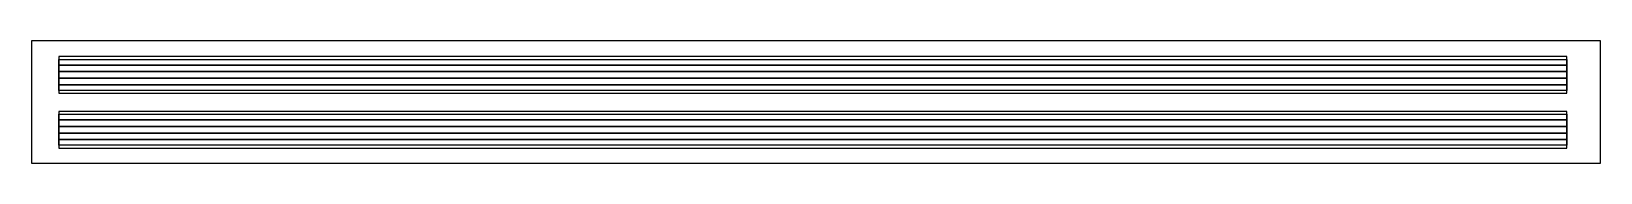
# Model space of a CAD drawing. Extents: x 1969 to 3686, y 2952 to 3086.
import ezdxf

# ---------------------------------------------------------------- set-up
doc = ezdxf.new("R2010")
doc.units = 0
doc.layers.get('0').update_dxf_attribs({"linetype": 'CONTINUOUS'})

msp = doc.modelspace()

# ---------------------------------------------------------------- linework, layer by layer
for points in [[(1968.8, 2952.4), (3685.9, 2952.4), (3685.9, 3086.4), (1968.8, 3086.4)], [(1998.8, 3029), (3648.8, 3029), (3648.8, 3069), (1998.8, 3069)], [(1998.8, 3065.9), (3648.8, 3065.9), (3648.8, 3059.7), (1998.8, 3059.7)], [(1998.8, 3059.7), (3648.8, 3059.7), (3648.8, 3052.7), (1998.8, 3052.7)], [(1998.8, 3052.7), (3648.8, 3052.7), (3648.8, 3045.3), (1998.8, 3045.3)], [(1998.8, 3045.3), (3648.8, 3045.3), (3648.8, 3038.3), (1998.8, 3038.3)], [(1998.8, 3038.3), (3648.8, 3038.3), (3648.8, 3032.1), (1998.8, 3032.1)], [(1998.8, 2969), (3648.8, 2969), (3648.8, 3009), (1998.8, 3009)], [(1998.8, 3005.9), (3648.8, 3005.9), (3648.8, 2999.7), (1998.8, 2999.7)], [(1998.8, 2999.7), (3648.8, 2999.7), (3648.8, 2992.7), (1998.8, 2992.7)], [(1998.8, 2992.7), (3648.8, 2992.7), (3648.8, 2985.3), (1998.8, 2985.3)], [(1998.8, 2985.3), (3648.8, 2985.3), (3648.8, 2978.3), (1998.8, 2978.3)], [(1998.8, 2978.3), (3648.8, 2978.3), (3648.8, 2972.1), (1998.8, 2972.1)]]:
    msp.add_lwpolyline(points, close=True)

doc.saveas('drawing.dxf')
